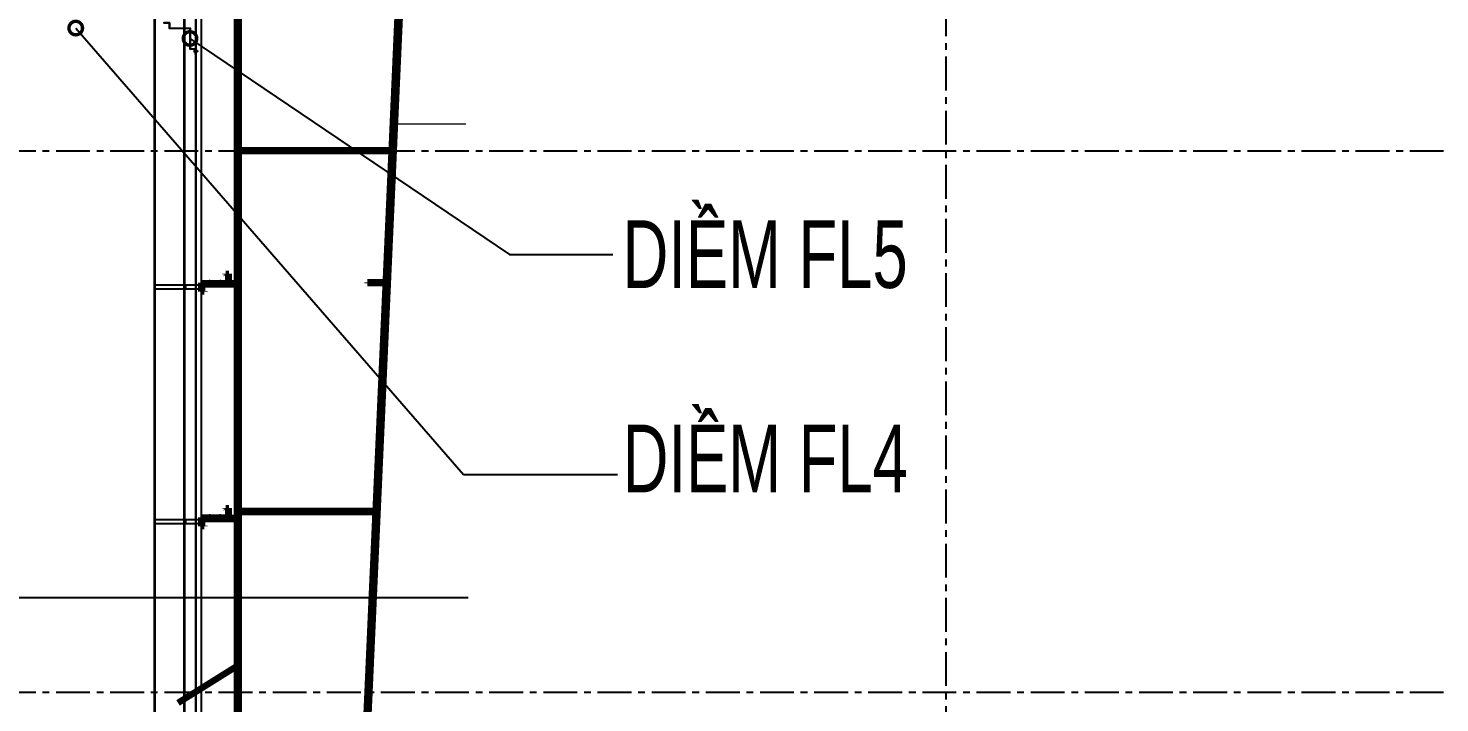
# Model space of a CAD drawing. Header units: inches. Extents: x 2 to 32666, y -5537 to 22.
# Drawn here: x 14347.9 to 14400, y -3848.6 to -3823.7 of the extents above; entities that cross this region are included whole.
import ezdxf

# ---------------------------------------------------------------- set-up
doc = ezdxf.new("R2010")
doc.units = ezdxf.units.IN
doc.header["$MEASUREMENT"] = 0
doc.linetypes.add('CENTER', pattern=[2, 1.25, -0.25, 0.25, -0.25])
for name, color, linetype in [('1', 1, 'Continuous'), ('2', 2, 'Continuous'), ('3', 3, 'Continuous'), ('4', 4, 'Continuous'), ('6', 6, 'Continuous'), ('9', 9, 'Continuous'), ('STRUCTURE', 1, 'Continuous'), ('Tim truc', 8, 'Continuous')]:
    doc.layers.add(name, color=color, linetype=linetype)
doc.styles.add('ST1', font='vnshx.shx', dxfattribs={"width": 0.7})
doc.styles.add('ST1H', font='vnshxh.shx', dxfattribs={"width": 0.7})
doc.dimstyles.new('175', dxfattribs={"dimtxt": 2.5, "dimasz": 1, "dimexe": 1, "dimexo": 0, "dimgap": 1, "dimtad": 1, "dimdec": 0, "dimlfac": 175, "dimzin": 0, "dimdsep": 46, "dimtxsty": 'ST1', "dimblk1": 'ARCHTICK', "dimblk2": 'ARCHTICK', "dimsah": 1, "dimcen": 1, "dimdle": 1, "dimclrd": 8, "dimclre": 8, "dimclrt": 3, "dimadec": 0, "dimazin": 0, "dimtfac": 1, "dimtdec": 0, "dimtix": 1, "dimtmove": 1, "dimatfit": 3, "dimldrblk": 'DOTSMALL', "dimfxl": 0, "dimtfill": 1, "dimtolj": 1, "dimtzin": 0, "dimlwd": -1, "dimlwe": -1, "dimarcsym": 0})

# ---------------------------------------------------------------- blocks, each defined once
blk = doc.blocks.new('Short_Self_drilling')
at = {"layer": 'STRUCTURE', "color": 1, "linetype": 'Continuous'}
for p, q in [((6.4, 1.7), (-6.4, 1.7)), ((5.1, 3.8), (-5.1, 3.8)), ((-2.6, 2.9), (-5.1, 2.9)), ((-3.4, 3.8), (-3.4, 6.8)), ((3, 7.2), (-3, 7.2)), ((2.6, 2.9), (-2.6, 2.9)), ((-2.1, 2.8), (-2.1, 2.9)), ((6.3, 0), (0, 0)), ((2.2, 2.8), (2.2, 2.9)), ((2.2, -0.5), (2.2, 0)), ((5.1, 2.9), (2.6, 2.9)), ((3.4, 3.8), (3.4, 6.8)), ((3, -1.2), (-2.7, -0.2)), ((3, -2.7), (-2.7, -1.8)), ((3, -4.2), (-2.7, -3.3)), ((3, -5.8), (-2.7, -4.8)), ((3, -7.3), (-2.7, -6.3)), ((-1.9, -8), (-2.7, -7.9)), ((-2.1, -1.4), (-2.1, -0.9)), ((-2.1, -2.9), (-2.1, -2.4)), ((-2.1, -4.4), (-2.1, -3.9)), ((-2.1, -6), (-2.1, -5.4)), ((-2.1, -7.5), (-2.1, -7)), ((-2.1, -12.3), (-2.1, -8.5)), ((3, -8.8), (-1.1, -8.1)), ((2.1, -12.3), (2.1, -9.1)), ((2.2, -2), (2.2, -1.5)), ((2.2, -3.6), (2.2, -3)), ((2.2, -5.1), (2.2, -4.6)), ((2.2, -6.6), (2.2, -6.1)), ((2.2, -8.1), (2.2, -7.6))]:
    blk.add_line(p, q, dxfattribs=at)
blk.add_lwpolyline([(6.4, 1.3), (6.4, 1.7), (2.1, 2.8), (-2.1, 2.8), (-6.4, 1.7), (-6.4, 1.3)], close=True, dxfattribs=at)
for points in [[(-6.4, 1.3, -0.088869), (-6.3, 0), (0, 0)], [(-0.1, 3.8), (-0.3, 6.2, 0.338878), (-3.1, 6.2), (-3.3, 3.8)], [(3.3, 3.8), (3.1, 6.2, 0.338878), (0.3, 6.2), (0.1, 3.8)], [(2.1, -12.3), (0.2, -14.2, -0.333596), (-0.2, -14.2), (-2.1, -12.3)], [(-0.1, -14), (-1, -12.2, -0.148657), (-1.4, -11.2), (-2, -7.7, -0.815006), (-1.2, -7.8, 0.150833), (-0.8, -8.7)], [(2.1, -12.3), (1.7, -11.7, 0.52242), (0.9, -11.7), (-0.2, -14.2)]]:
    blk.add_lwpolyline(points, format="xyb", dxfattribs=at)
for points in [[(3, -1.2), (2.2, -1.5), (-2.1, -0.8), (-2.7, -0.2), (-2.4, 0)], [(3, -2.7), (2.2, -3), (-2.1, -2.4), (-2.7, -1.8), (-2.1, -1.4), (2.2, -2), (3, -2.7)], [(3, -4.2), (2.2, -4.6), (-2.1, -3.9), (-2.7, -3.3), (-2.1, -2.9), (2.2, -3.6), (3, -4.2)], [(3, -5.8), (2.2, -6.1), (-2.1, -5.4), (-2.7, -4.8), (-2.1, -4.4), (2.2, -5.1), (3, -5.8)], [(3, -7.3), (2.2, -7.6), (-2.1, -7), (-2.7, -6.3), (-2.1, -6), (2.2, -6.6), (3, -7.3)], [(-1.8, -8.5), (-2.1, -8.5), (-2.7, -7.9), (-2.1, -7.5), (-1.8, -7.5)], [(-1.3, -7.6), (2.2, -8.1), (3, -8.8)], [(-1.2, 0), (2.2, -0.5), (3, -1.2)], [(3, -8.8), (2.2, -9.1), (-0.8, -8.7)]]:
    blk.add_lwpolyline(points, dxfattribs=at)
for centre, radius, start, end in [((-5, 3.3), 0.455, 109.79487, 250.26739), ((-3, 6.8), 0.429, 90.03113, 180.03113), ((3, 6.8), 0.429, 0.03113, 90.03113), ((5.1, 3.3), 0.435, 279.72757, 80.33469), ((10, 0.2), 3.74, 162.29632, 182.61031)]:
    blk.add_arc(centre, radius, start, end, dxfattribs=at)
blk = doc.blocks.new('_ArchTick')
at = {"color": 0, "linetype": 'ByBlock', "const_width": 0.15}
blk.add_lwpolyline([(-0.5, -0.5), (0.5, 0.5)], dxfattribs=at)
blk = doc.blocks.new('_DotSmall')
at = {"color": 0, "linetype": 'ByBlock', "const_width": 0.5}
blk.add_lwpolyline([(-0.0625, 0, 1), (0.0625, 0, 1)], format="xyb", close=True, dxfattribs=at)

msp = doc.modelspace()

# ---------------------------------------------------------------- linework, layer by layer
at = {"layer": '1'}
for points in [[(14354.2826, -3833.2147), (14352.5363, -3833.2147), (14352.5363, -3833.3488), (14354.2826, -3833.3488)], [(14353.6563, -3833.2147), (14353.6897, -3833.2147), (14353.6897, -3833.3488), (14353.6563, -3833.3488)], [(14354.2826, -3841.8813), (14352.5363, -3841.8813), (14352.5363, -3842.0155), (14354.2826, -3842.0155)], [(14353.6563, -3841.8813), (14353.6897, -3841.8813), (14353.6897, -3842.0155), (14353.6563, -3842.0155)]]:
    msp.add_lwpolyline(points, close=True, dxfattribs=at)
at = {"layer": '2', "lineweight": 100}
for p, q in [((14355.5893, -3815.9928), (14355.5893, -3869.5769)), ((14355.6559, -3815.9928), (14355.6559, -3869.5769)), ((14361.8559, -3815.9928), (14359.5821, -3866.9116)), ((14361.9225, -3815.9958), (14359.6487, -3866.9145)), ((14361.3089, -3828.2269), (14355.6559, -3828.2269)), ((14355.6559, -3828.2269), (14355.6559, -3828.2602)), ((14361.3089, -3828.2602), (14355.6559, -3828.2602)), ((14361.3089, -3828.2269), (14361.3089, -3828.2602)), ((14355.1993, -3832.7969), (14355.1893, -3832.7869)), ((14355.1893, -3832.7969), (14355.1893, -3832.7869)), ((14355.1893, -3832.7869), (14355.2893, -3832.7869)), ((14355.2793, -3832.7969), (14355.1893, -3832.7969)), ((14355.2793, -3833.1303), (14355.2793, -3832.7969)), ((14355.2893, -3832.8869), (14355.2793, -3832.8769)), ((14355.2893, -3833.1403), (14355.2893, -3832.7869)), ((14354.2893, -3833.4336), (14354.2893, -3833.1203)), ((14354.2893, -3833.4436), (14354.2893, -3833.1303)), ((14354.2893, -3833.1303), (14355.2793, -3833.1303)), ((14354.3893, -3833.4436), (14354.2893, -3833.4436)), ((14354.2993, -3833.1303), (14354.2993, -3833.4236)), ((14354.2993, -3833.1403), (14354.2993, -3833.4336)), ((14354.2993, -3833.1403), (14355.2893, -3833.1403)), ((14354.2993, -3833.4336), (14354.3893, -3833.4336)), ((14354.3893, -3833.1403), (14354.3893, -3833.1736)), ((14354.3893, -3833.1736), (14355.5893, -3833.1736)), ((14354.3893, -3833.4336), (14354.3893, -3833.4436)), ((14355.2893, -3833.1403), (14355.5893, -3833.1403)), ((14361.0889, -3833.1069), (14360.4223, -3833.1069)), ((14360.4223, -3833.1069), (14360.4223, -3833.1403)), ((14361.0889, -3833.1403), (14360.4223, -3833.1403)), ((14361.0889, -3833.1069), (14361.0889, -3833.1403)), ((14354.2893, -3842.1102), (14354.2893, -3841.7969)), ((14354.2893, -3841.7969), (14355.2793, -3841.7969)), ((14354.2993, -3841.8069), (14354.2993, -3842.1002)), ((14354.2993, -3841.8069), (14355.2893, -3841.8069)), ((14354.3893, -3841.8069), (14354.3893, -3841.8402)), ((14354.3893, -3841.8402), (14355.5893, -3841.8402)), ((14355.1993, -3841.4636), (14355.1893, -3841.4536)), ((14355.1893, -3841.4636), (14355.1893, -3841.4536)), ((14355.1893, -3841.4536), (14355.2893, -3841.4536)), ((14355.2793, -3841.4636), (14355.1893, -3841.4636)), ((14355.2793, -3841.7969), (14355.2793, -3841.4636)), ((14355.2893, -3841.5536), (14355.2793, -3841.5436)), ((14355.2893, -3841.8069), (14355.2893, -3841.4536)), ((14355.2893, -3841.8069), (14355.5893, -3841.8069)), ((14360.7134, -3841.5602), (14355.6559, -3841.5602)), ((14355.6559, -3841.5602), (14355.6559, -3841.5936)), ((14360.7134, -3841.5936), (14355.6559, -3841.5936)), ((14360.7134, -3841.5602), (14360.7134, -3841.5936)), ((14354.3893, -3842.1102), (14354.2893, -3842.1102)), ((14354.2993, -3842.1002), (14354.3893, -3842.1002)), ((14354.3893, -3842.1002), (14354.3893, -3842.1102)), ((14353.4266, -3848.64), (14355.5893, -3847.2832))]:
    msp.add_line(p, q, dxfattribs=at)
at = {"layer": '2', "lineweight": 0}
for p, q in [((14361.3466, -3827.2455), (14364.0466, -3827.2455)), ((14354.5893, -3833.2269), (14354.5893, -3833.0069)), ((14354.5893, -3833.1936), (14354.5893, -3833.0069)), ((14354.5893, -3833.1936), (14354.5893, -3833.0069)), ((14354.9893, -3833.2269), (14354.9893, -3833.0069)), ((14354.9893, -3833.1936), (14354.9893, -3833.0069)), ((14354.9893, -3833.1936), (14354.9893, -3833.0069)), ((14354.5893, -3833.1936), (14354.5893, -3833.1303)), ((14354.5893, -3833.1936), (14354.5893, -3833.1303)), ((14354.9893, -3833.1936), (14354.9893, -3833.1303)), ((14354.9893, -3833.1936), (14354.9893, -3833.1303)), ((14354.5893, -3841.8936), (14354.5893, -3841.6736)), ((14354.5893, -3841.8602), (14354.5893, -3841.6736)), ((14354.5893, -3841.8602), (14354.5893, -3841.6736)), ((14354.5893, -3841.8602), (14354.5893, -3841.7969)), ((14354.5893, -3841.8602), (14354.5893, -3841.7969)), ((14354.9893, -3841.8936), (14354.9893, -3841.6736)), ((14354.9893, -3841.8602), (14354.9893, -3841.6736)), ((14354.9893, -3841.8602), (14354.9893, -3841.6736)), ((14354.9893, -3841.8602), (14354.9893, -3841.7969)), ((14354.9893, -3841.8602), (14354.9893, -3841.7969))]:
    msp.add_line(p, q, dxfattribs=at)
at = {"layer": '3'}
for p, q in [((14354.0759, -3862.6434), (14354.0759, -3822.9431)), ((14354.0826, -3862.6434), (14354.0826, -3822.9431)), ((14354.2826, -3862.6434), (14354.2826, -3822.9431)), ((14354.2893, -3862.6434), (14354.2893, -3822.9431))]:
    msp.add_line(p, q, dxfattribs=at)
at = {"layer": '4'}
for p, q in [((14353.6363, -3816.1673), (14353.6363, -3860.1287)), ((14353.6563, -3816.159), (14353.6563, -3860.1369)), ((14352.5363, -3816.6273), (14352.5363, -3859.673)), ((14352.5563, -3816.6195), (14352.5563, -3859.6813))]:
    msp.add_line(p, q, dxfattribs=at)
at = {"layer": '6'}
msp.add_lwpolyline([(14354.0645, -3824.6875), (14354.0645, -3824.4875), (14353.8645, -3824.4875), (14353.8645, -3823.7209), (14353.0979, -3823.7209), (14353.0979, -3823.5209), (14352.8979, -3823.5209), (14352.8979, -3823.5142), (14353.1045, -3823.5142), (14353.1045, -3823.7142), (14353.8712, -3823.7142), (14353.8712, -3824.4809), (14354.0712, -3824.4809), (14354.0712, -3824.6875)], close=True, dxfattribs=at)
at = {"layer": '9'}
msp.add_lwpolyline([(14368.8998, -3756.3034), (14305.5452, -3756.3034), (14305.5452, -3844.7464), (14364.1348, -3844.7464)], dxfattribs=at)
at = {"layer": 'Tim truc', "linetype": 'CENTER'}
for p, q in [((14355.5893, -3942.0137), (14355.5893, -3784.9102)), ((14381.7893, -3942.0137), (14381.7893, -3784.9102)), ((14318.9145, -3828.2436), (14822.0456, -3828.2436)), ((14318.9145, -3848.2436), (14822.0456, -3848.2436))]:
    msp.add_line(p, q, dxfattribs=at)

# ---------------------------------------------------------------- block references
at = {"color": 1, "xscale": 0.006400000000495363, "yscale": 0.006400000000495363, "zscale": 0.006400000000495363, "rotation": 89.96887245040641}
msp.add_blockref('Short_Self_drilling', (14354.063, -3824.5643), dxfattribs=at)

# ---------------------------------------------------------------- texts
at = {"layer": '3', "style": 'ST1H', "width": 0.7}
for s, p in [('diÒm fl5', (14369.8376, -3833.3111)), ('diÒm fl4', (14369.8419, -3840.8614))]:
    msp.add_text(s, height=2.5, dxfattribs=at).set_placement(p)

# ---------------------------------------------------------------- leaders
at = {"layer": '1'}
for points in [[(14349.6409, -3823.7089), (14363.9655, -3840.2015), (14369.6445, -3840.2015)], [(14353.86, -3824.0939), (14365.6582, -3832.0788), (14369.4756, -3832.0788)]]:
    msp.add_leader(points, dimstyle='175', override={"dimgap": 1, "dimtad": 0}, dxfattribs=at)

doc.saveas('drawing.dxf')
